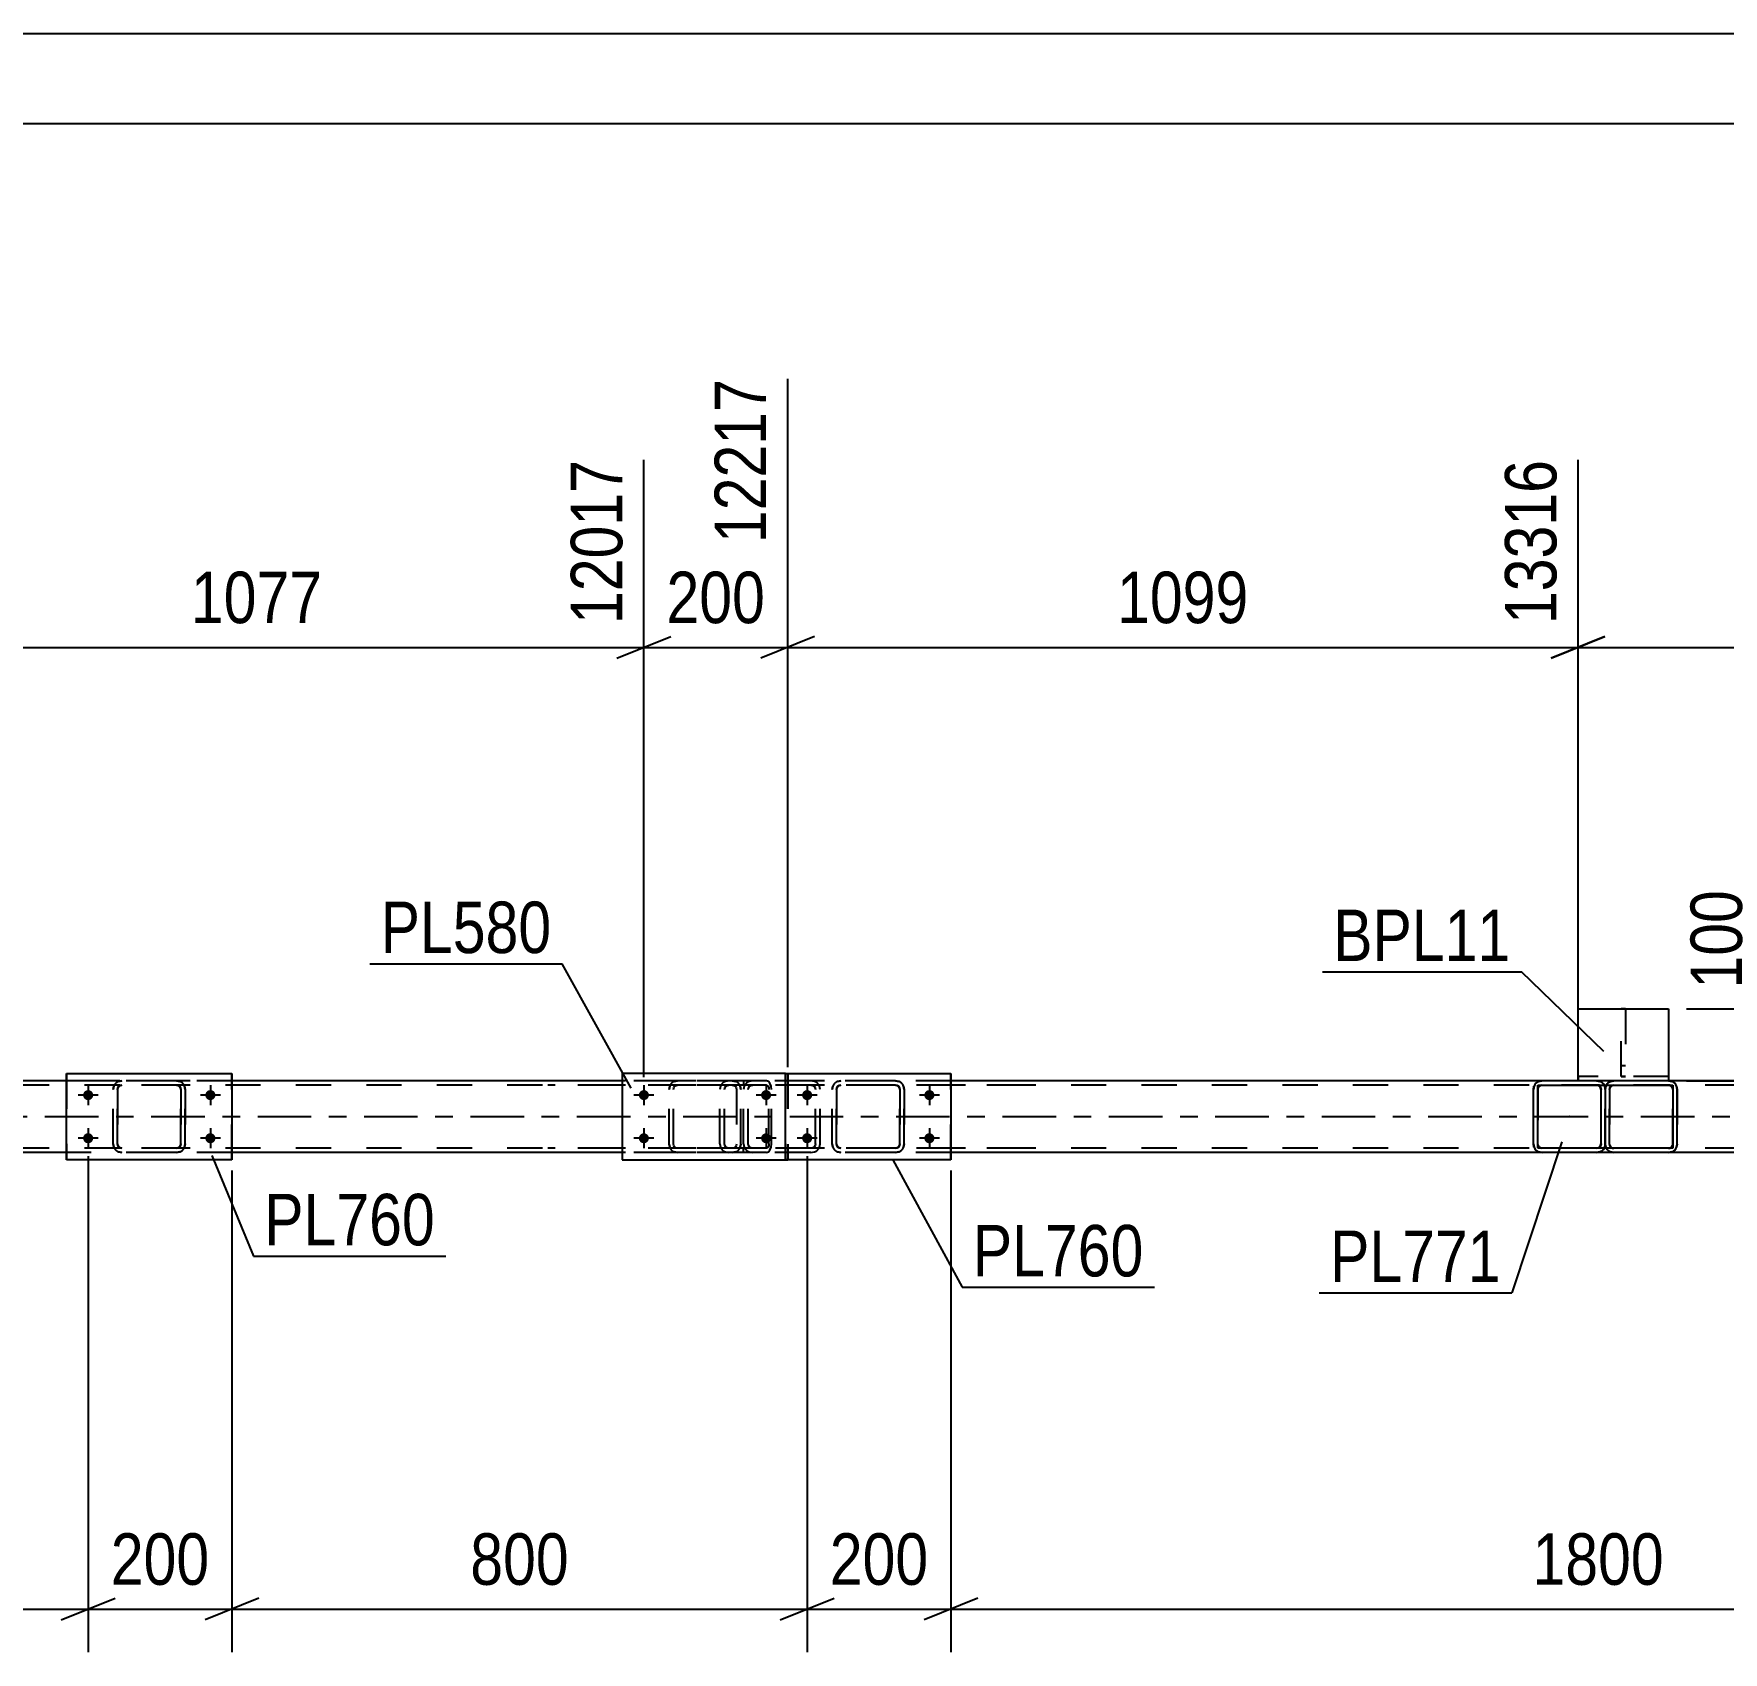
# Model space of a CAD drawing. Header units: millimetres. Extents: x -49 to 792, y -420 to 174.
# Drawn here: x 462 to 556, y 83.7 to 173.7 of the extents above; entities that cross this region are included whole.
import ezdxf

# ---------------------------------------------------------------- set-up
doc = ezdxf.new("R2010")
doc.units = ezdxf.units.MM
doc.linetypes.add('DXK_LINE_DOT2', pattern=[3.9198, 1.9599, -1.9599])
doc.linetypes.add('DXK_LINE_DOT3', pattern=[5.9187, 2.979, -0.9799, 0.9799, -0.9799])
doc.styles.add('Arial Narrow', font='ARIALN.TTF', dxfattribs={"height": 0.2})

# ---------------------------------------------------------------- blocks, each defined once
blk = doc.blocks.new('Unknown-122570535-1133')
at = {"color": 5, "linetype": 'Continuous'}
for p, q in [((791.913, 173.749), (-49.087, 173.749)), ((786.913, 168.749), (-44.087, 168.749))]:
    blk.add_line(p, q, dxfattribs=at)
blk = doc.blocks.new('Part-122570535-4220 - 3943')
at = {"color": 7, "linetype": 'DXK_LINE_DOT2'}
for p, q in [((501.555, 115.208), (501.519, 115.039)), ((501.519, 111.999), (501.519, 115.039)), ((501.558, 115.222), (501.555, 115.208)), ((501.775, 115.039), (501.794, 115.13)), ((501.775, 111.999), (501.775, 115.039)), ((501.794, 115.13), (501.85, 115.208)), ((502.03, 115.519), (501.835, 115.482)), ((501.85, 115.208), (501.932, 115.26)), ((501.932, 115.26), (502.03, 115.279)), ((517.019, 115.519), (502.03, 115.519)), ((517.019, 115.279), (502.03, 115.279)), ((505.461, 115.482), (505.265, 115.519)), ((505.265, 115.279), (505.363, 115.26)), ((505.363, 115.26), (505.446, 115.208)), ((505.446, 115.208), (505.501, 115.13)), ((505.501, 115.13), (505.521, 115.039)), ((505.521, 111.999), (505.521, 115.039)), ((505.74, 115.208), (505.737, 115.222)), ((505.776, 115.039), (505.74, 115.208)), ((505.776, 111.999), (505.776, 115.039)), ((501.519, 111.999), (501.539, 111.907)), ((501.539, 111.907), (501.558, 111.815)), ((501.794, 111.907), (501.775, 111.999)), ((501.85, 111.829), (501.794, 111.907)), ((501.932, 111.777), (501.85, 111.829)), ((505.446, 111.829), (505.363, 111.777)), ((505.501, 111.907), (505.446, 111.829)), ((505.521, 111.999), (505.501, 111.907)), ((505.737, 111.815), (505.757, 111.907)), ((505.757, 111.907), (505.776, 111.999)), ((501.835, 111.555), (502.03, 111.519)), ((502.03, 111.759), (501.932, 111.777)), ((517.019, 111.759), (502.03, 111.759)), ((517.019, 111.519), (502.03, 111.519)), ((505.363, 111.777), (505.265, 111.759)), ((505.265, 111.519), (505.461, 111.555))]:
    blk.add_line(p, q, dxfattribs=at)
for centre, start, end in [((502.011, 115.018), 110.75831, 155.68004), ((505.285, 115.018), 24.31996, 69.24168), ((502.011, 112.019), 204.31996, 249.24168), ((505.285, 112.019), 290.75831, 335.68004)]:
    blk.add_arc(centre, 0.496, start, end, dxfattribs=at)
blk = doc.blocks.new('Part-122570535-3969 - 3943')
at = {"color": 2, "linetype": 'Continuous'}
for p, q in [((545.695, 111.759), (545.695, 115.279)), ((545.695, 115.279), (545.695, 115.279)), ((545.695, 115.279), (553.216, 115.279)), ((553.216, 115.279), (553.216, 111.759)), ((545.695, 111.759), (545.695, 111.759)), ((553.216, 111.759), (545.695, 111.759))]:
    blk.add_line(p, q, dxfattribs=at)
at = {"color": 7, "linetype": 'DXK_LINE_DOT2'}
for p, q in [((545.695, 115.279), (545.695, 111.759)), ((545.695, 115.279), (545.695, 115.279)), ((553.216, 111.759), (553.216, 115.279)), ((545.695, 111.759), (545.695, 111.759))]:
    blk.add_line(p, q, dxfattribs=at)
blk = doc.blocks.new('Bolt-122570535-3971 - 3943')
at = {"linetype": 'Continuous'}
for points in [[(464.782, 114.719), (464.788, 114.777), (464.806, 114.832), (464.835, 114.883), (464.874, 114.927), (464.922, 114.961), (464.975, 114.985), (465.032, 114.997), (465.091, 114.997), (465.148, 114.985), (465.202, 114.961), (465.249, 114.927), (465.288, 114.883), (465.317, 114.832), (465.335, 114.777), (465.342, 114.719), (465.335, 114.66), (465.317, 114.605), (465.288, 114.554), (465.249, 114.51), (465.202, 114.476), (465.148, 114.452), (465.091, 114.44), (465.032, 114.44), (464.975, 114.452), (464.922, 114.476), (464.874, 114.51), (464.835, 114.554), (464.806, 114.605), (464.788, 114.66)], [(471.582, 114.719), (471.588, 114.777), (471.606, 114.832), (471.635, 114.883), (471.674, 114.927), (471.722, 114.961), (471.775, 114.985), (471.832, 114.997), (471.891, 114.997), (471.948, 114.985), (472.002, 114.961), (472.049, 114.927), (472.088, 114.883), (472.117, 114.832), (472.135, 114.777), (472.142, 114.719), (472.135, 114.66), (472.117, 114.605), (472.088, 114.554), (472.049, 114.51), (472.002, 114.476), (471.948, 114.452), (471.891, 114.44), (471.832, 114.44), (471.775, 114.452), (471.722, 114.476), (471.674, 114.51), (471.635, 114.554), (471.606, 114.605), (471.588, 114.66)], [(464.782, 112.319), (464.788, 112.377), (464.806, 112.432), (464.835, 112.483), (464.874, 112.527), (464.922, 112.561), (464.975, 112.585), (465.032, 112.597), (465.091, 112.597), (465.148, 112.585), (465.202, 112.561), (465.249, 112.527), (465.288, 112.483), (465.317, 112.432), (465.335, 112.377), (465.342, 112.319), (465.335, 112.26), (465.317, 112.205), (465.288, 112.154), (465.249, 112.11), (465.202, 112.076), (465.148, 112.052), (465.091, 112.04), (465.032, 112.04), (464.975, 112.052), (464.922, 112.076), (464.874, 112.11), (464.835, 112.154), (464.806, 112.205), (464.788, 112.26)], [(471.582, 112.319), (471.588, 112.377), (471.606, 112.432), (471.635, 112.483), (471.674, 112.527), (471.722, 112.561), (471.775, 112.585), (471.832, 112.597), (471.891, 112.597), (471.948, 112.585), (472.002, 112.561), (472.049, 112.527), (472.088, 112.483), (472.117, 112.432), (472.135, 112.377), (472.142, 112.319), (472.135, 112.26), (472.117, 112.205), (472.088, 112.154), (472.049, 112.11), (472.002, 112.076), (471.948, 112.052), (471.891, 112.04), (471.832, 112.04), (471.775, 112.052), (471.722, 112.076), (471.674, 112.11), (471.635, 112.154), (471.606, 112.205), (471.588, 112.26)]]:
    blk.add_hatch(color=1, dxfattribs=at).paths.add_polyline_path(points)
at = {"color": 1, "linetype": 'Continuous'}
for p, q in [((465.622, 114.719), (464.502, 114.719)), ((465.062, 115.279), (465.062, 114.159)), ((472.422, 114.719), (471.302, 114.719)), ((471.862, 115.279), (471.862, 114.159)), ((465.062, 112.879), (465.062, 111.759)), ((471.862, 112.879), (471.862, 111.759)), ((465.622, 112.319), (464.502, 112.319)), ((472.422, 112.319), (471.302, 112.319))]:
    blk.add_line(p, q, dxfattribs=at)
blk = doc.blocks.new('Part-122570535-3982 - 3943')
at = {"color": 2, "linetype": 'Continuous'}
for p, q in [((494.773, 115.918), (494.773, 111.118)), ((503.856, 115.918), (494.773, 115.918)), ((494.773, 111.118), (503.973, 111.118))]:
    blk.add_line(p, q, dxfattribs=at)
at = {"color": 7, "linetype": 'DXK_LINE_DOT2'}
for p, q in [((503.856, 115.918), (503.973, 115.918)), ((503.973, 115.918), (503.973, 111.118))]:
    blk.add_line(p, q, dxfattribs=at)
blk = doc.blocks.new('Part-122570535-3983 - 3943')
at = {"color": 7, "linetype": 'DXK_LINE_DOT2'}
for p, q in [((497.373, 115.038), (497.41, 115.222)), ((497.41, 115.222), (497.373, 115.038)), ((497.373, 111.998), (497.373, 115.038)), ((497.613, 115.038), (497.631, 115.13)), ((497.613, 111.998), (497.613, 115.038)), ((497.631, 115.13), (497.683, 115.208)), ((497.669, 115.482), (497.853, 115.518)), ((497.853, 115.518), (497.669, 115.482)), ((497.683, 115.208), (497.761, 115.26)), ((497.761, 115.26), (497.853, 115.278)), ((500.893, 115.518), (497.853, 115.518)), ((500.893, 115.278), (497.853, 115.278)), ((500.893, 115.518), (501.077, 115.482)), ((501.077, 115.482), (500.893, 115.518)), ((500.893, 115.278), (500.985, 115.26)), ((500.985, 115.26), (501.063, 115.208)), ((501.063, 115.208), (501.115, 115.13)), ((501.115, 115.13), (501.133, 115.038)), ((501.133, 115.038), (501.133, 111.998)), ((501.337, 115.222), (501.373, 115.038)), ((501.373, 115.038), (501.337, 115.222)), ((501.373, 111.998), (501.373, 115.038)), ((497.41, 111.814), (497.373, 111.998)), ((497.373, 111.998), (497.41, 111.814)), ((497.631, 111.906), (497.613, 111.998)), ((497.683, 111.828), (497.631, 111.906)), ((501.115, 111.906), (501.063, 111.828)), ((501.133, 111.998), (501.115, 111.906)), ((501.373, 111.998), (501.337, 111.814)), ((501.337, 111.814), (501.373, 111.998)), ((497.853, 111.518), (497.669, 111.555)), ((497.669, 111.555), (497.853, 111.518)), ((497.761, 111.776), (497.683, 111.828)), ((497.853, 111.758), (497.761, 111.776)), ((500.893, 111.758), (497.853, 111.758)), ((500.893, 111.518), (497.853, 111.518)), ((500.985, 111.776), (500.893, 111.758)), ((501.077, 111.555), (500.893, 111.518)), ((500.893, 111.518), (501.077, 111.555)), ((501.063, 111.828), (500.985, 111.776))]:
    blk.add_line(p, q, dxfattribs=at)
at = {"color": 7, "linetype": 'DXK_LINE_DOT3'}
blk.add_line((499.373, 113.518), (499.373, 113.518), dxfattribs=at)
at = {"color": 7, "linetype": 'DXK_LINE_DOT2'}
for centre, start, end in [((497.853, 115.038), 112.5, 157.5), ((497.853, 115.038), 112.5, 157.5), ((500.893, 115.038), 22.5, 67.5), ((500.893, 115.038), 22.5, 67.5), ((497.853, 111.998), 202.5, 247.5), ((497.853, 111.998), 202.5, 247.5), ((500.893, 111.998), 292.5, 337.5), ((500.893, 111.998), 292.5, 337.5)]:
    blk.add_arc(centre, 0.48, start, end, dxfattribs=at)
blk = doc.blocks.new('Bolt-122570535-4003 - 3943')
at = {"linetype": 'Continuous'}
for points in [[(495.973, 114.438, -1), (495.973, 114.998, -1)], [(502.773, 114.438, -1), (502.773, 114.998, -1)], [(495.973, 112.038, -1), (495.973, 112.598, -1)], [(502.773, 112.038, -1), (502.773, 112.598, -1)]]:
    blk.add_hatch(color=1, dxfattribs=at).paths.add_polyline_path(points)
at = {"color": 1, "linetype": 'Continuous'}
for p, q in [((496.533, 114.718), (495.413, 114.718)), ((495.973, 115.278), (495.973, 114.158)), ((503.333, 114.718), (502.213, 114.718)), ((502.773, 115.278), (502.773, 114.158)), ((495.973, 112.878), (495.973, 111.758)), ((502.773, 112.878), (502.773, 111.758)), ((496.533, 112.318), (495.413, 112.318)), ((503.333, 112.318), (502.213, 112.318))]:
    blk.add_line(p, q, dxfattribs=at)
blk = doc.blocks.new('Part-122570535-4275 - 3943')
at = {"color": 2, "linetype": 'Continuous'}
for p, q in [((503.856, 111.119), (503.856, 115.919)), ((503.856, 115.919), (503.856, 115.919)), ((503.856, 115.919), (513.056, 115.919)), ((513.056, 115.919), (513.056, 111.119)), ((503.856, 111.119), (503.856, 111.119)), ((513.056, 111.119), (503.856, 111.119))]:
    blk.add_line(p, q, dxfattribs=at)
at = {"color": 7, "linetype": 'DXK_LINE_DOT2'}
for p, q in [((503.856, 115.919), (503.856, 111.119)), ((503.856, 115.919), (503.856, 115.919)), ((513.056, 111.119), (513.056, 115.919)), ((503.856, 111.119), (503.856, 111.119))]:
    blk.add_line(p, q, dxfattribs=at)
blk = doc.blocks.new('Bolt-122570535-4011 - 3943')
at = {"linetype": 'Continuous'}
for points in [[(504.776, 114.719), (504.782, 114.777), (504.8, 114.832), (504.829, 114.883), (504.868, 114.927), (504.916, 114.961), (504.969, 114.985), (505.027, 114.997), (505.085, 114.997), (505.142, 114.985), (505.196, 114.961), (505.243, 114.927), (505.282, 114.883), (505.312, 114.832), (505.33, 114.777), (505.336, 114.719), (505.33, 114.66), (505.312, 114.605), (505.282, 114.554), (505.243, 114.51), (505.196, 114.476), (505.142, 114.452), (505.085, 114.44), (505.027, 114.44), (504.969, 114.452), (504.916, 114.476), (504.868, 114.51), (504.829, 114.554), (504.8, 114.605), (504.782, 114.66)], [(511.576, 114.719), (511.582, 114.777), (511.6, 114.832), (511.629, 114.883), (511.668, 114.927), (511.716, 114.961), (511.769, 114.985), (511.827, 114.997), (511.885, 114.997), (511.942, 114.985), (511.996, 114.961), (512.043, 114.927), (512.082, 114.883), (512.112, 114.832), (512.13, 114.777), (512.136, 114.719), (512.13, 114.66), (512.112, 114.605), (512.082, 114.554), (512.043, 114.51), (511.996, 114.476), (511.942, 114.452), (511.885, 114.44), (511.827, 114.44), (511.769, 114.452), (511.716, 114.476), (511.668, 114.51), (511.629, 114.554), (511.6, 114.605), (511.582, 114.66)], [(504.776, 112.319), (504.782, 112.377), (504.8, 112.432), (504.829, 112.483), (504.868, 112.527), (504.916, 112.561), (504.969, 112.585), (505.027, 112.597), (505.085, 112.597), (505.142, 112.585), (505.196, 112.561), (505.243, 112.527), (505.282, 112.483), (505.312, 112.432), (505.33, 112.377), (505.336, 112.319), (505.33, 112.26), (505.312, 112.205), (505.282, 112.154), (505.243, 112.11), (505.196, 112.076), (505.142, 112.052), (505.085, 112.04), (505.027, 112.04), (504.969, 112.052), (504.916, 112.076), (504.868, 112.11), (504.829, 112.154), (504.8, 112.205), (504.782, 112.26)], [(511.576, 112.319), (511.582, 112.377), (511.6, 112.432), (511.629, 112.483), (511.668, 112.527), (511.716, 112.561), (511.769, 112.585), (511.827, 112.597), (511.885, 112.597), (511.942, 112.585), (511.996, 112.561), (512.043, 112.527), (512.082, 112.483), (512.112, 112.432), (512.13, 112.377), (512.136, 112.319), (512.13, 112.26), (512.112, 112.205), (512.082, 112.154), (512.043, 112.11), (511.996, 112.076), (511.942, 112.052), (511.885, 112.04), (511.827, 112.04), (511.769, 112.052), (511.716, 112.076), (511.668, 112.11), (511.629, 112.154), (511.6, 112.205), (511.582, 112.26)]]:
    blk.add_hatch(color=1, dxfattribs=at).paths.add_polyline_path(points)
at = {"color": 1, "linetype": 'Continuous'}
for p, q in [((505.616, 114.719), (504.496, 114.719)), ((505.056, 115.279), (505.056, 114.159)), ((512.416, 114.719), (511.296, 114.719)), ((511.856, 115.279), (511.856, 114.159)), ((505.056, 112.879), (505.056, 111.759)), ((511.856, 112.879), (511.856, 111.759)), ((505.616, 112.319), (504.496, 112.319)), ((512.416, 112.319), (511.296, 112.319))]:
    blk.add_line(p, q, dxfattribs=at)
blk = doc.blocks.new('Part-122570535-4126 - 3943')
at = {"color": 2, "linetype": 'Continuous'}
for p, q in [((545.45, 115.039), (545.486, 115.222)), ((545.45, 115.039), (545.455, 115.039)), ((545.45, 111.999), (545.45, 115.039)), ((545.491, 115.222), (545.455, 115.039)), ((545.455, 111.999), (545.455, 115.039)), ((545.746, 115.482), (545.93, 115.519)), ((545.746, 115.482), (545.751, 115.482)), ((545.935, 115.519), (545.751, 115.482)), ((548.975, 115.519), (545.93, 115.519)), ((549.158, 115.482), (548.975, 115.519)), ((545.455, 111.999), (545.45, 111.999)), ((545.486, 111.815), (545.45, 111.999)), ((545.455, 111.999), (545.491, 111.815)), ((545.746, 111.555), (545.751, 111.555)), ((545.93, 111.519), (545.746, 111.555)), ((545.751, 111.555), (545.935, 111.519)), ((548.975, 111.519), (545.93, 111.519)), ((548.975, 111.519), (549.158, 111.555))]:
    blk.add_line(p, q, dxfattribs=at)
at = {"color": 7, "linetype": 'DXK_LINE_DOT2'}
for p, q in [((545.708, 115.13), (545.69, 115.039)), ((545.695, 115.039), (545.69, 115.039)), ((545.69, 115.039), (545.69, 111.999)), ((545.695, 115.039), (545.713, 115.13)), ((545.695, 111.999), (545.695, 115.039)), ((545.76, 115.208), (545.708, 115.13)), ((545.713, 115.13), (545.765, 115.208)), ((545.838, 115.26), (545.76, 115.208)), ((545.765, 115.208), (545.843, 115.26)), ((545.93, 115.279), (545.838, 115.26)), ((545.843, 115.26), (545.935, 115.279)), ((548.975, 115.279), (545.93, 115.279)), ((548.97, 115.519), (549.154, 115.482)), ((549.062, 115.26), (548.97, 115.279)), ((548.975, 115.279), (549.067, 115.26)), ((549.062, 115.26), (549.067, 115.26)), ((549.14, 115.208), (549.062, 115.26)), ((549.067, 115.26), (549.144, 115.208)), ((549.192, 115.13), (549.14, 115.208)), ((549.144, 115.208), (549.196, 115.13)), ((549.21, 115.039), (549.192, 115.13)), ((549.196, 115.13), (549.215, 115.039)), ((549.215, 115.039), (549.21, 115.039)), ((549.21, 115.039), (549.21, 111.999)), ((549.215, 111.999), (549.215, 115.039)), ((549.413, 115.222), (549.45, 115.039)), ((549.455, 115.039), (549.418, 115.222)), ((549.455, 115.039), (549.45, 115.039)), ((549.45, 115.039), (549.45, 111.999)), ((549.455, 111.999), (549.455, 115.039)), ((545.69, 111.999), (545.695, 111.999)), ((545.69, 111.999), (545.708, 111.907)), ((545.713, 111.907), (545.695, 111.999)), ((545.708, 111.907), (545.76, 111.829)), ((545.765, 111.829), (545.713, 111.907)), ((545.76, 111.829), (545.838, 111.777)), ((545.843, 111.777), (545.765, 111.829)), ((549.062, 111.777), (549.14, 111.829)), ((549.144, 111.829), (549.067, 111.777)), ((549.14, 111.829), (549.192, 111.907)), ((549.196, 111.907), (549.144, 111.829)), ((549.192, 111.907), (549.21, 111.999)), ((549.215, 111.999), (549.196, 111.907)), ((549.21, 111.999), (549.215, 111.999)), ((549.45, 111.999), (549.413, 111.815)), ((549.418, 111.815), (549.455, 111.999)), ((549.45, 111.999), (549.455, 111.999)), ((545.838, 111.777), (545.93, 111.759)), ((545.935, 111.759), (545.843, 111.777)), ((548.975, 111.759), (545.93, 111.759)), ((548.97, 111.759), (549.062, 111.777)), ((549.154, 111.555), (548.97, 111.519)), ((549.067, 111.777), (548.975, 111.759)), ((549.062, 111.777), (549.067, 111.777))]:
    blk.add_line(p, q, dxfattribs=at)
at = {"color": 7, "linetype": 'DXK_LINE_DOT3'}
blk.add_line((547.458, 113.519), (547.447, 113.519), dxfattribs=at)
at = {"color": 2, "linetype": 'Continuous'}
for centre, start, end in [((545.93, 115.039), 112.5, 157.5), ((545.935, 115.039), 112.5, 157.5), ((548.975, 115.039), 30.59876, 67.5), ((545.93, 111.999), 202.5, 247.5), ((545.935, 111.999), 202.5, 247.5), ((548.975, 111.999), 292.5, 329.40097)]:
    blk.add_arc(centre, 0.48, start, end, dxfattribs=at)
at = {"color": 7, "linetype": 'DXK_LINE_DOT2'}
for centre, start, end in [((548.97, 115.039), 22.5, 67.5), ((548.975, 115.039), 22.49998, 30.59874), ((548.97, 111.999), 292.5, 337.5), ((548.975, 111.999), 329.40099, 337.50002)]:
    blk.add_arc(centre, 0.48, start, end, dxfattribs=at)
blk = doc.blocks.new('Part-122570535-4181 - 3943')
at = {"color": 7, "linetype": 'DXK_LINE_DOT2'}
for p, q in [((502.796, 115.519), (490.639, 115.519)), ((502.796, 115.279), (490.639, 115.279)), ((500.237, 115.208), (500.202, 115.039)), ((500.202, 111.999), (500.202, 115.039)), ((500.24, 115.222), (500.237, 115.208)), ((500.453, 115.039), (500.472, 115.13)), ((500.453, 111.999), (500.453, 115.039)), ((500.472, 115.13), (500.527, 115.208)), ((500.704, 115.519), (500.512, 115.482)), ((500.527, 115.208), (500.608, 115.26)), ((500.608, 115.26), (500.704, 115.279)), ((501.519, 115.519), (501.519, 115.279)), ((502.899, 115.482), (502.796, 115.519)), ((502.796, 115.279), (502.847, 115.26)), ((502.847, 115.26), (502.891, 115.208)), ((502.891, 115.208), (502.921, 115.13)), ((502.987, 115.378), (502.899, 115.482)), ((502.921, 115.13), (502.931, 115.039)), ((502.931, 111.999), (502.931, 115.039)), ((503.046, 115.222), (502.987, 115.378)), ((503.067, 115.039), (503.046, 115.222)), ((503.067, 111.999), (503.067, 115.039)), ((500.202, 111.999), (500.221, 111.907)), ((500.221, 111.907), (500.24, 111.815)), ((500.472, 111.907), (500.453, 111.999)), ((500.527, 111.829), (500.472, 111.907)), ((500.608, 111.777), (500.527, 111.829)), ((502.891, 111.829), (502.847, 111.777)), ((502.921, 111.907), (502.891, 111.829)), ((502.931, 111.999), (502.921, 111.907)), ((503.046, 111.815), (503.067, 111.999)), ((502.796, 111.759), (490.639, 111.759)), ((502.796, 111.519), (490.639, 111.519)), ((500.512, 111.555), (500.704, 111.519)), ((500.704, 111.759), (500.608, 111.777)), ((501.519, 111.519), (501.519, 111.759)), ((502.847, 111.777), (502.796, 111.759)), ((502.796, 111.519), (502.899, 111.555)), ((502.899, 111.555), (502.987, 111.659)), ((502.987, 111.659), (503.046, 111.815))]:
    blk.add_line(p, q, dxfattribs=at)
for centre, start, end in [((500.69, 115.023), 111.1941, 156.15059), ((500.69, 112.014), 203.84941, 248.8059)]:
    blk.add_arc(centre, 0.492, start, end, dxfattribs=at)
blk = doc.blocks.new('Part-122570535-4210 - 3943')
at = {"color": 7, "linetype": 'DXK_LINE_DOT2'}
for p, q in [((709.845, 115.519), (54.264, 115.519)), ((709.845, 115.279), (54.264, 115.279)), ((473.062, 115.519), (463.862, 115.519)), ((513.056, 115.519), (494.773, 115.519)), ((552.974, 115.519), (545.935, 115.519)), ((709.845, 111.759), (54.264, 111.759)), ((473.062, 111.519), (463.862, 111.519)), ((513.056, 111.519), (494.773, 111.519)), ((548.975, 111.519), (545.935, 111.519)), ((552.977, 111.519), (549.932, 111.519))]:
    blk.add_line(p, q, dxfattribs=at)
at = {"color": 2, "linetype": 'Continuous'}
for p, q in [((463.862, 115.519), (452.893, 115.519)), ((494.773, 115.519), (473.062, 115.519)), ((545.935, 115.519), (513.056, 115.519)), ((583.861, 115.519), (552.974, 115.519)), ((463.862, 111.519), (452.893, 111.519)), ((494.773, 111.519), (473.062, 111.519)), ((545.935, 111.519), (513.056, 111.519)), ((549.932, 111.519), (548.975, 111.519)), ((583.861, 111.519), (552.977, 111.519))]:
    blk.add_line(p, q, dxfattribs=at)
at = {"color": 7, "linetype": 'DXK_LINE_DOT3'}
blk.add_line((54.264, 113.519), (709.845, 113.519), dxfattribs=at)
blk = doc.blocks.new('Part-122570535-4239 - 3943')
at = {"color": 7, "linetype": 'DXK_LINE_DOT2'}
for p, q in [((549.452, 115.038), (549.488, 115.222)), ((549.452, 115.038), (549.454, 115.038)), ((549.452, 111.998), (549.452, 115.038)), ((549.491, 115.222), (549.454, 115.038)), ((549.454, 111.998), (549.454, 115.038)), ((549.71, 115.13), (549.692, 115.038)), ((549.694, 115.038), (549.692, 115.038)), ((549.692, 115.038), (549.692, 111.998)), ((549.694, 115.038), (549.712, 115.13)), ((549.694, 111.998), (549.694, 115.038)), ((549.762, 115.208), (549.71, 115.13)), ((549.712, 115.13), (549.764, 115.208)), ((549.84, 115.26), (549.762, 115.208)), ((549.764, 115.208), (549.842, 115.26)), ((549.932, 115.278), (549.84, 115.26)), ((549.842, 115.26), (549.934, 115.278)), ((549.932, 115.518), (549.934, 115.518)), ((549.934, 115.518), (549.932, 115.518)), ((552.974, 115.278), (549.932, 115.278)), ((552.972, 115.518), (553.155, 115.481)), ((553.064, 115.26), (552.972, 115.278)), ((552.974, 115.278), (553.066, 115.26)), ((553.141, 115.208), (553.064, 115.26)), ((553.066, 115.26), (553.144, 115.208)), ((553.141, 115.208), (553.144, 115.208)), ((553.193, 115.13), (553.141, 115.208)), ((553.144, 115.208), (553.196, 115.13)), ((553.212, 115.038), (553.193, 115.13)), ((553.196, 115.13), (553.214, 115.038)), ((553.214, 115.038), (553.212, 115.038)), ((553.212, 115.038), (553.212, 111.998)), ((553.214, 111.998), (553.214, 115.038)), ((553.415, 115.222), (553.452, 115.038)), ((553.454, 115.038), (553.452, 115.038)), ((553.452, 115.038), (553.452, 111.998)), ((549.454, 111.998), (549.452, 111.998)), ((549.488, 111.814), (549.452, 111.998)), ((549.454, 111.998), (549.491, 111.814)), ((549.692, 111.998), (549.694, 111.998)), ((549.692, 111.998), (549.71, 111.906)), ((549.712, 111.906), (549.694, 111.998)), ((549.71, 111.906), (549.762, 111.828)), ((549.764, 111.828), (549.712, 111.906)), ((553.141, 111.828), (553.193, 111.906)), ((553.196, 111.906), (553.144, 111.828)), ((553.193, 111.906), (553.212, 111.998)), ((553.214, 111.998), (553.196, 111.906)), ((553.212, 111.998), (553.214, 111.998)), ((553.452, 111.998), (553.415, 111.814)), ((553.452, 111.998), (553.454, 111.998)), ((549.762, 111.828), (549.84, 111.776)), ((549.842, 111.776), (549.764, 111.828)), ((549.84, 111.776), (549.932, 111.758)), ((549.934, 111.758), (549.842, 111.776)), ((549.932, 111.758), (549.934, 111.758)), ((549.934, 111.758), (549.932, 111.758)), ((549.932, 111.518), (549.934, 111.518)), ((549.934, 111.518), (549.932, 111.518)), ((552.972, 111.758), (553.064, 111.776)), ((553.155, 111.555), (552.972, 111.518)), ((553.066, 111.776), (552.974, 111.758)), ((553.064, 111.776), (553.141, 111.828)), ((553.144, 111.828), (553.066, 111.776)), ((553.141, 111.828), (553.144, 111.828))]:
    blk.add_line(p, q, dxfattribs=at)
at = {"color": 2, "linetype": 'Continuous'}
for p, q in [((549.592, 115.377), (549.595, 115.377)), ((549.748, 115.481), (549.932, 115.518)), ((549.934, 115.518), (549.75, 115.481)), ((552.974, 115.518), (549.934, 115.518)), ((553.158, 115.481), (552.974, 115.518)), ((553.454, 115.038), (553.418, 115.222)), ((553.454, 111.998), (553.454, 115.038)), ((553.418, 111.814), (553.454, 111.998)), ((549.592, 111.659), (549.595, 111.659)), ((549.932, 111.518), (549.748, 111.555)), ((549.75, 111.555), (549.934, 111.518)), ((552.974, 111.758), (549.934, 111.758)), ((552.974, 111.518), (549.934, 111.518)), ((552.974, 111.518), (553.158, 111.555))]:
    blk.add_line(p, q, dxfattribs=at)
at = {"color": 7, "linetype": 'DXK_LINE_DOT3'}
blk.add_line((551.456, 113.518), (551.45, 113.518), dxfattribs=at)
at = {"color": 7, "linetype": 'DXK_LINE_DOT2'}
for centre, start, end in [((549.932, 115.038), 149.326, 157.5), ((549.934, 115.038), 149.32599, 157.5), ((552.972, 115.038), 22.5, 67.5), ((549.932, 111.998), 202.5, 210.52379), ((549.934, 111.998), 202.5, 210.52378), ((552.972, 111.998), 292.5, 337.5)]:
    blk.add_arc(centre, 0.48, start, end, dxfattribs=at)
at = {"color": 2, "linetype": 'Continuous'}
for centre, start, end in [((549.932, 115.038), 112.5, 149.326), ((549.934, 115.038), 112.5, 149.32599), ((552.974, 115.038), 22.5, 67.5), ((549.932, 111.998), 210.5238, 247.5), ((549.934, 111.998), 210.52379, 247.5), ((552.974, 111.998), 292.5, 337.5)]:
    blk.add_arc(centre, 0.48, start, end, dxfattribs=at)
blk = doc.blocks.new('Part-122570535-4268 - 3943')
at = {"color": 7, "linetype": 'DXK_LINE_DOT2'}
for p, q in [((466.457, 115.039), (466.493, 115.222)), ((466.457, 115.039), (466.461, 115.039)), ((466.457, 111.999), (466.457, 115.039)), ((466.498, 115.222), (466.461, 115.039)), ((466.461, 111.999), (466.461, 115.039)), ((466.715, 115.13), (466.697, 115.039)), ((466.701, 115.039), (466.697, 115.039)), ((466.697, 115.039), (466.697, 111.999)), ((466.701, 115.039), (466.72, 115.13)), ((466.701, 111.999), (466.701, 115.039)), ((466.767, 115.208), (466.715, 115.13)), ((466.72, 115.13), (466.772, 115.208)), ((466.753, 115.482), (466.937, 115.519)), ((466.753, 115.482), (466.758, 115.482)), ((466.941, 115.519), (466.758, 115.482)), ((466.845, 115.26), (466.767, 115.208)), ((466.772, 115.208), (466.85, 115.26)), ((466.937, 115.279), (466.845, 115.26)), ((466.85, 115.26), (466.941, 115.279)), ((469.981, 115.519), (466.937, 115.519)), ((469.981, 115.279), (466.937, 115.279)), ((469.977, 115.519), (470.16, 115.482)), ((470.069, 115.26), (469.977, 115.279)), ((470.165, 115.482), (469.981, 115.519)), ((469.981, 115.279), (470.073, 115.26)), ((470.069, 115.26), (470.073, 115.26)), ((470.146, 115.208), (470.069, 115.26)), ((470.073, 115.26), (470.151, 115.208)), ((470.198, 115.13), (470.146, 115.208)), ((470.151, 115.208), (470.203, 115.13)), ((470.217, 115.039), (470.198, 115.13)), ((470.203, 115.13), (470.221, 115.039)), ((470.221, 115.039), (470.217, 115.039)), ((470.217, 115.039), (470.217, 111.999)), ((470.221, 111.999), (470.221, 115.039)), ((470.42, 115.222), (470.457, 115.039)), ((470.461, 115.039), (470.425, 115.222)), ((470.461, 115.039), (470.457, 115.039)), ((470.457, 115.039), (470.457, 111.999)), ((470.461, 111.999), (470.461, 115.039)), ((466.461, 111.999), (466.457, 111.999)), ((466.493, 111.815), (466.457, 111.999)), ((466.461, 111.999), (466.498, 111.815)), ((466.697, 111.999), (466.701, 111.999)), ((466.697, 111.999), (466.715, 111.907)), ((466.72, 111.907), (466.701, 111.999)), ((466.715, 111.907), (466.767, 111.829)), ((466.772, 111.829), (466.72, 111.907)), ((466.767, 111.829), (466.845, 111.777)), ((466.85, 111.777), (466.772, 111.829)), ((470.069, 111.777), (470.146, 111.829)), ((470.151, 111.829), (470.073, 111.777)), ((470.146, 111.829), (470.198, 111.907)), ((470.203, 111.907), (470.151, 111.829)), ((470.198, 111.907), (470.217, 111.999)), ((470.221, 111.999), (470.203, 111.907)), ((470.217, 111.999), (470.221, 111.999)), ((470.457, 111.999), (470.42, 111.815)), ((470.425, 111.815), (470.461, 111.999)), ((470.457, 111.999), (470.461, 111.999)), ((466.753, 111.555), (466.758, 111.555)), ((466.937, 111.519), (466.753, 111.555)), ((466.758, 111.555), (466.941, 111.519)), ((466.845, 111.777), (466.937, 111.759)), ((466.941, 111.759), (466.85, 111.777)), ((469.981, 111.759), (466.937, 111.759)), ((469.981, 111.519), (466.937, 111.519)), ((469.977, 111.759), (470.069, 111.777)), ((470.16, 111.555), (469.977, 111.519)), ((470.073, 111.777), (469.981, 111.759)), ((469.981, 111.519), (470.165, 111.555)), ((470.069, 111.777), (470.073, 111.777))]:
    blk.add_line(p, q, dxfattribs=at)
for centre, start, end in [((466.937, 115.039), 112.5, 157.5), ((466.941, 115.039), 112.5, 157.5), ((469.977, 115.039), 22.5, 67.5), ((469.981, 115.039), 22.5, 67.5), ((466.937, 111.999), 202.5, 247.5), ((466.941, 111.999), 202.5, 247.5), ((469.977, 111.999), 292.5, 337.5), ((469.981, 111.999), 292.5, 337.5)]:
    blk.add_arc(centre, 0.48, start, end, dxfattribs=at)
blk = doc.blocks.new('Part-122570535-4269 - 3943')
at = {"color": 2, "linetype": 'Continuous'}
for p, q in [((463.862, 115.919), (463.861, 115.919)), ((463.862, 111.119), (463.862, 115.919)), ((463.862, 115.919), (473.062, 115.919)), ((473.062, 115.919), (473.062, 111.119)), ((463.861, 111.119), (463.862, 111.119)), ((473.062, 111.119), (463.862, 111.119))]:
    blk.add_line(p, q, dxfattribs=at)
at = {"color": 7, "linetype": 'DXK_LINE_DOT2'}
for p, q in [((463.861, 115.919), (463.861, 111.119)), ((463.862, 115.919), (463.861, 115.919)), ((473.061, 111.119), (473.061, 115.919)), ((463.862, 111.119), (463.861, 111.119))]:
    blk.add_line(p, q, dxfattribs=at)
blk = doc.blocks.new('Part-122570535-4270 - 3943')
at = {"color": 7, "linetype": 'DXK_LINE_DOT2'}
for p, q in [((506.451, 115.039), (506.488, 115.222)), ((506.451, 115.039), (506.456, 115.039)), ((506.451, 111.999), (506.451, 115.039)), ((506.492, 115.222), (506.456, 115.039)), ((506.456, 111.999), (506.456, 115.039)), ((506.709, 115.13), (506.691, 115.039)), ((506.696, 115.039), (506.691, 115.039)), ((506.691, 115.039), (506.691, 111.999)), ((506.696, 115.039), (506.714, 115.13)), ((506.696, 111.999), (506.696, 115.039)), ((506.761, 115.208), (506.709, 115.13)), ((506.714, 115.13), (506.766, 115.208)), ((506.747, 115.482), (506.931, 115.519)), ((506.747, 115.482), (506.752, 115.482)), ((506.936, 115.519), (506.752, 115.482)), ((506.839, 115.26), (506.761, 115.208)), ((506.766, 115.208), (506.844, 115.26)), ((506.931, 115.279), (506.839, 115.26)), ((506.844, 115.26), (506.936, 115.279)), ((509.976, 115.519), (506.931, 115.519)), ((509.976, 115.279), (506.931, 115.279)), ((509.971, 115.519), (510.155, 115.482)), ((510.063, 115.26), (509.971, 115.279)), ((510.159, 115.482), (509.976, 115.519)), ((509.976, 115.279), (510.068, 115.26)), ((510.063, 115.26), (510.068, 115.26)), ((510.141, 115.208), (510.063, 115.26)), ((510.068, 115.26), (510.145, 115.208)), ((510.193, 115.13), (510.141, 115.208)), ((510.145, 115.208), (510.197, 115.13)), ((510.211, 115.039), (510.193, 115.13)), ((510.197, 115.13), (510.216, 115.039)), ((510.216, 115.039), (510.211, 115.039)), ((510.211, 115.039), (510.211, 111.999)), ((510.216, 111.999), (510.216, 115.039)), ((510.415, 115.222), (510.451, 115.039)), ((510.456, 115.039), (510.419, 115.222)), ((510.456, 115.039), (510.451, 115.039)), ((510.451, 115.039), (510.451, 111.999)), ((510.456, 111.999), (510.456, 115.039)), ((506.456, 111.999), (506.451, 111.999)), ((506.488, 111.815), (506.451, 111.999)), ((506.456, 111.999), (506.492, 111.815)), ((506.691, 111.999), (506.696, 111.999)), ((506.691, 111.999), (506.709, 111.907)), ((506.714, 111.907), (506.696, 111.999)), ((506.709, 111.907), (506.761, 111.829)), ((506.766, 111.829), (506.714, 111.907)), ((506.761, 111.829), (506.839, 111.777)), ((506.844, 111.777), (506.766, 111.829)), ((510.063, 111.777), (510.141, 111.829)), ((510.145, 111.829), (510.068, 111.777)), ((510.141, 111.829), (510.193, 111.907)), ((510.197, 111.907), (510.145, 111.829)), ((510.193, 111.907), (510.211, 111.999)), ((510.216, 111.999), (510.197, 111.907)), ((510.211, 111.999), (510.216, 111.999)), ((510.451, 111.999), (510.415, 111.815)), ((510.419, 111.815), (510.456, 111.999)), ((510.451, 111.999), (510.456, 111.999)), ((506.747, 111.555), (506.752, 111.555)), ((506.931, 111.519), (506.747, 111.555)), ((506.752, 111.555), (506.936, 111.519)), ((506.839, 111.777), (506.931, 111.759)), ((506.936, 111.759), (506.844, 111.777)), ((509.976, 111.759), (506.931, 111.759)), ((509.976, 111.519), (506.931, 111.519)), ((509.971, 111.759), (510.063, 111.777)), ((510.155, 111.555), (509.971, 111.519)), ((510.068, 111.777), (509.976, 111.759)), ((509.976, 111.519), (510.159, 111.555)), ((510.063, 111.777), (510.068, 111.777))]:
    blk.add_line(p, q, dxfattribs=at)
for centre, start, end in [((506.931, 115.039), 112.5, 157.5), ((506.936, 115.039), 112.5, 157.5), ((509.971, 115.039), 22.5, 67.5), ((509.976, 115.039), 22.5, 67.5), ((506.931, 111.999), 202.5, 247.5), ((506.936, 111.999), 202.5, 247.5), ((509.971, 111.999), 292.5, 337.5), ((509.976, 111.999), 292.5, 337.5)]:
    blk.add_arc(centre, 0.48, start, end, dxfattribs=at)
blk = doc.blocks.new('Part-122570535-4296 - 3943')
at = {"color": 2, "linetype": 'Continuous'}
for p, q in [((547.934, 115.519), (547.934, 119.519)), ((547.934, 119.519), (552.974, 119.519)), ((552.974, 119.519), (552.974, 115.519)), ((552.974, 115.519), (547.934, 115.519)), ((552.974, 115.519), (552.974, 115.519))]:
    blk.add_line(p, q, dxfattribs=at)
at = {"color": 7, "linetype": 'DXK_LINE_DOT2'}
for p, q in [((552.974, 115.759), (547.934, 115.759)), ((552.974, 115.759), (547.934, 115.759)), ((547.934, 115.759), (547.934, 115.759)), ((547.934, 115.759), (547.934, 115.742)), ((547.934, 115.742), (547.934, 115.539)), ((552.974, 115.759), (552.974, 115.759)), ((552.974, 115.759), (552.974, 115.539)), ((547.934, 115.519), (547.934, 115.539)), ((552.974, 115.519), (547.934, 115.519)), ((547.934, 115.519), (547.934, 115.519)), ((552.974, 115.519), (552.974, 115.539))]:
    blk.add_line(p, q, dxfattribs=at)
blk = doc.blocks.new('Part-122570535-4297 - 3943')
at = {"color": 7, "linetype": 'DXK_LINE_DOT2'}
for p, q in [((550.332, 115.759), (550.332, 119.519)), ((550.572, 119.519), (550.332, 119.519)), ((550.572, 119.519), (550.572, 115.759)), ((550.332, 116.359), (550.572, 116.359)), ((550.572, 115.759), (550.332, 115.759)), ((550.332, 115.759), (550.572, 115.759))]:
    blk.add_line(p, q, dxfattribs=at)
blk = doc.blocks.new('StraightDimension-122570535-33751 - 3943')
at = {"color": 7, "linetype": 'Continuous'}
for p, q in [((585.061, 111.319), (585.061, 83.731)), ((513.056, 110.519), (513.056, 83.731)), ((514.556, 86.731), (511.556, 85.531)), ((583.561, 85.531), (586.561, 86.731)), ((513.056, 86.131), (585.061, 86.131))]:
    blk.add_line(p, q, dxfattribs=at)
at = {"color": 0}
blk.add_wipeout([(553.315, 86.881), (553.315, 91.081), (544.802, 91.081), (544.802, 86.881)], dxfattribs=at)
at = {"color": 3, "style": 'Arial Narrow'}
blk.add_text('1800', height=2.8633, dxfattribs=at).set_placement((545.402, 87.481))
blk = doc.blocks.new('StraightDimension-122570535-33754 - 3943')
at = {"color": 7, "linetype": 'Continuous'}
for p, q in [((465.062, 111.319), (465.062, 83.731)), ((473.062, 110.519), (473.062, 83.731)), ((463.562, 85.531), (466.562, 86.731)), ((474.562, 86.731), (471.562, 85.531)), ((465.062, 86.131), (473.062, 86.131))]:
    blk.add_line(p, q, dxfattribs=at)
at = {"color": 0}
blk.add_wipeout([(472.404, 86.881), (472.404, 91.081), (465.72, 91.081), (465.72, 86.881)], dxfattribs=at)
at = {"color": 3, "style": 'Arial Narrow'}
blk.add_text('200', height=2.8633, dxfattribs=at).set_placement((466.32, 87.481))
blk = doc.blocks.new('StraightDimension-122570535-27006 - 3943')
at = {"color": 7, "linetype": 'Continuous'}
for p, q in [((503.973, 116.279), (503.973, 154.559)), ((547.934, 118.827), (547.934, 150.059)), ((505.473, 140.219), (502.473, 139.019)), ((546.434, 139.019), (549.434, 140.219)), ((503.973, 139.619), (547.934, 139.619))]:
    blk.add_line(p, q, dxfattribs=at)
at = {"color": 0}
blk.add_wipeout([(530.21, 140.369), (530.21, 144.569), (521.697, 144.569), (521.697, 140.369)], dxfattribs=at)
at = {"color": 3, "style": 'Arial Narrow'}
blk.add_text('1099', height=2.8633, dxfattribs=at).set_placement((522.297, 140.969))
at = {"color": 0, "linetype": 'Continuous'}
blk.add_wipeout([(547.334, 150.659), (543.134, 150.659), (543.134, 140.319), (547.334, 140.319)], dxfattribs=at)
at = {"color": 3, "linetype": 'Continuous', "style": 'Arial Narrow'}
blk.add_text('13316', height=2.8633, rotation=90.00021, dxfattribs=at).set_placement((546.734, 140.919))
blk = doc.blocks.new('StraightDimension-122570535-33752 - 3943')
at = {"color": 7, "linetype": 'Continuous'}
for p, q in [((505.056, 111.319), (505.056, 83.731)), ((513.056, 110.519), (513.056, 83.731)), ((503.556, 85.531), (506.556, 86.731)), ((514.556, 86.731), (511.556, 85.531)), ((505.056, 86.131), (513.056, 86.131))]:
    blk.add_line(p, q, dxfattribs=at)
at = {"color": 0}
blk.add_wipeout([(512.398, 86.881), (512.398, 91.081), (505.714, 91.081), (505.714, 86.881)], dxfattribs=at)
at = {"color": 3, "style": 'Arial Narrow'}
blk.add_text('200', height=2.8633, dxfattribs=at).set_placement((506.314, 87.481))
blk = doc.blocks.new('StraightDimension-122570535-27005 - 3943')
at = {"color": 7, "linetype": 'Continuous'}
for p, q in [((588.898, 121.684), (588.898, 154.559)), ((547.934, 118.827), (547.934, 150.059)), ((549.434, 140.219), (546.434, 139.019)), ((587.398, 139.019), (590.398, 140.219)), ((547.934, 139.619), (588.898, 139.619))]:
    blk.add_line(p, q, dxfattribs=at)
at = {"color": 0, "linetype": 'Continuous'}
blk.add_wipeout([(588.298, 155.159), (584.098, 155.159), (584.098, 144.819), (588.298, 144.819)], dxfattribs=at)
at = {"color": 0}
blk.add_wipeout([(572.672, 140.369), (572.672, 144.569), (564.16, 144.569), (564.16, 140.369)], dxfattribs=at)
at = {"color": 3, "linetype": 'Continuous', "style": 'Arial Narrow'}
blk.add_text('14340', height=2.8633, rotation=90.00021, dxfattribs=at).set_placement((587.698, 145.419))
at = {"color": 3, "style": 'Arial Narrow'}
blk.add_text('1024', height=2.8633, dxfattribs=at).set_placement((564.76, 140.969))
blk = doc.blocks.new('StraightDimension-122570535-27007 - 3943')
at = {"color": 7, "linetype": 'Continuous'}
for p, q in [((503.973, 116.279), (503.973, 154.559)), ((495.973, 115.718), (495.973, 150.059)), ((494.473, 139.019), (497.473, 140.219)), ((505.473, 140.219), (502.473, 139.019)), ((495.973, 139.619), (503.973, 139.619))]:
    blk.add_line(p, q, dxfattribs=at)
at = {"color": 0}
blk.add_wipeout([(503.315, 140.369), (503.315, 144.569), (496.631, 144.569), (496.631, 140.369)], dxfattribs=at)
at = {"color": 3, "style": 'Arial Narrow'}
blk.add_text('200', height=2.8633, dxfattribs=at).set_placement((497.231, 140.969))
at = {"color": 0, "linetype": 'Continuous'}
blk.add_wipeout([(503.373, 155.159), (499.173, 155.159), (499.173, 144.819), (503.373, 144.819)], dxfattribs=at)
at = {"color": 3, "linetype": 'Continuous', "style": 'Arial Narrow'}
blk.add_text('12217', height=2.8633, rotation=90.00021, dxfattribs=at).set_placement((502.773, 145.419))
blk = doc.blocks.new('StraightDimension-122570535-27008 - 3943')
at = {"color": 7, "linetype": 'Continuous'}
for p, q in [((452.893, 116.519), (452.893, 154.559)), ((495.973, 115.718), (495.973, 150.059)), ((454.393, 140.219), (451.393, 139.019)), ((494.473, 139.019), (497.473, 140.219)), ((452.893, 139.619), (495.973, 139.619))]:
    blk.add_line(p, q, dxfattribs=at)
at = {"color": 0}
blk.add_wipeout([(478.689, 140.369), (478.689, 144.569), (470.177, 144.569), (470.177, 140.369)], dxfattribs=at)
at = {"color": 3, "style": 'Arial Narrow'}
blk.add_text('1077', height=2.8633, dxfattribs=at).set_placement((470.777, 140.969))
at = {"color": 0, "linetype": 'Continuous'}
blk.add_wipeout([(495.373, 150.659), (491.173, 150.659), (491.173, 140.319), (495.373, 140.319)], dxfattribs=at)
at = {"color": 3, "linetype": 'Continuous', "style": 'Arial Narrow'}
blk.add_text('12017', height=2.8633, rotation=90.00021, dxfattribs=at).set_placement((494.773, 140.919))
blk = doc.blocks.new('StraightDimension-122570535-33753 - 3943')
at = {"color": 7, "linetype": 'Continuous'}
for p, q in [((505.056, 111.319), (505.056, 83.731)), ((473.062, 110.519), (473.062, 83.731)), ((474.562, 86.731), (471.562, 85.531)), ((503.556, 85.531), (506.556, 86.731)), ((473.062, 86.131), (505.056, 86.131))]:
    blk.add_line(p, q, dxfattribs=at)
at = {"color": 0}
blk.add_wipeout([(492.401, 86.881), (492.401, 91.081), (485.717, 91.081), (485.717, 86.881)], dxfattribs=at)
at = {"color": 3, "style": 'Arial Narrow'}
blk.add_text('800', height=2.8633, dxfattribs=at).set_placement((486.317, 87.481))
blk = doc.blocks.new('StraightDimension-122570535-33755 - 3943')
at = {"color": 7, "linetype": 'Continuous'}
for p, q in [((465.062, 111.319), (465.062, 83.731)), ((433.062, 110.519), (433.062, 83.731)), ((434.562, 86.731), (431.562, 85.531)), ((463.562, 85.531), (466.562, 86.731)), ((433.062, 86.131), (465.062, 86.131))]:
    blk.add_line(p, q, dxfattribs=at)
at = {"color": 0}
blk.add_wipeout([(452.404, 86.881), (452.404, 91.081), (445.72, 91.081), (445.72, 86.881)], dxfattribs=at)
at = {"color": 3, "style": 'Arial Narrow'}
blk.add_text('800', height=2.8633, dxfattribs=at).set_placement((446.32, 87.481))
blk = doc.blocks.new('StraightDimension-122570535-42362 - 3943')
at = {"color": 7, "linetype": 'Continuous'}
for p, q in [((558.408, 119.519), (558.408, 127.253)), ((558.408, 119.519), (558.408, 127.253)), ((557.808, 121.019), (559.008, 118.019)), ((553.974, 119.519), (560.808, 119.519)), ((558.408, 115.519), (558.408, 119.519)), ((559.008, 114.019), (557.808, 117.019)), ((553.974, 115.519), (560.808, 115.519))]:
    blk.add_line(p, q, dxfattribs=at)
at = {"color": 0}
blk.add_wipeout([(557.658, 126.728), (553.458, 126.728), (553.458, 120.044), (557.658, 120.044)], dxfattribs=at)
at = {"color": 3, "style": 'Arial Narrow'}
blk.add_text('100', height=2.8633, rotation=90.00021, dxfattribs=at).set_placement((557.058, 120.644))
blk = doc.blocks.new('Mark-122570535-3965 - 3943')
at = {"color": 30, "linetype": 'Continuous'}
for p in [(547.042, 112.116), (533.542, 103.723)]:
    blk.add_line(p, (544.245, 103.723), dxfattribs=at)
at = {"color": 0}
blk.add_wipeout([(543.645, 104.323), (543.645, 107.323), (534.142, 107.323), (534.142, 104.323)], dxfattribs=at)
blk.add_wipeout([(543.645, 104.323), (543.645, 107.323), (534.142, 107.323), (534.142, 104.323)], dxfattribs=at)
at = {"color": 3, "style": 'Arial Narrow'}
blk.add_text('PL771', height=2.8633, dxfattribs=at).set_placement((534.142, 104.323))
blk = doc.blocks.new('Mark-122570535-3978 - 3943')
at = {"color": 30, "linetype": 'Continuous'}
for p in [(480.732, 122.018), (495.271, 115.101)]:
    blk.add_line(p, (491.436, 122.018), dxfattribs=at)
at = {"color": 0}
blk.add_wipeout([(490.836, 122.618), (490.836, 125.618), (481.332, 125.618), (481.332, 122.618)], dxfattribs=at)
blk.add_wipeout([(490.836, 122.618), (490.836, 125.618), (481.332, 125.618), (481.332, 122.618)], dxfattribs=at)
at = {"color": 3, "style": 'Arial Narrow'}
blk.add_text('PL580', height=2.8633, dxfattribs=at).set_placement((481.332, 122.618))
blk = doc.blocks.new('Mark-122570535-4271 - 3943')
at = {"color": 30, "linetype": 'Continuous'}
for p, q in [((509.822, 111.119), (513.672, 104.033)), ((513.672, 104.033), (524.376, 104.033))]:
    blk.add_line(p, q, dxfattribs=at)
at = {"color": 0}
blk.add_wipeout([(523.776, 104.633), (523.776, 107.633), (514.272, 107.633), (514.272, 104.633)], dxfattribs=at)
blk.add_wipeout([(523.776, 104.633), (523.776, 107.633), (514.272, 107.633), (514.272, 104.633)], dxfattribs=at)
at = {"color": 3, "style": 'Arial Narrow'}
blk.add_text('PL760', height=2.8633, dxfattribs=at).set_placement((514.272, 104.633))
blk = doc.blocks.new('Mark-122570535-4292 - 3943')
at = {"color": 30, "linetype": 'Continuous'}
for p in [(533.717, 121.572), (549.366, 117.152)]:
    blk.add_line(p, (544.784, 121.572), dxfattribs=at)
at = {"color": 0}
blk.add_wipeout([(544.184, 122.172), (544.184, 125.172), (534.317, 125.172), (534.317, 122.172)], dxfattribs=at)
blk.add_wipeout([(544.184, 122.172), (544.184, 125.172), (534.317, 125.172), (534.317, 122.172)], dxfattribs=at)
at = {"color": 3, "style": 'Arial Narrow'}
blk.add_text('BPL11', height=2.8633, dxfattribs=at).set_placement((534.317, 122.172))
blk = doc.blocks.new('Mark-122570535-20422 - 3943')
at = {"color": 30, "linetype": 'Continuous'}
for p, q in [((471.944, 111.355), (474.255, 105.762)), ((474.255, 105.762), (484.959, 105.762))]:
    blk.add_line(p, q, dxfattribs=at)
at = {"color": 0}
blk.add_wipeout([(484.359, 106.362), (484.359, 109.362), (474.855, 109.362), (474.855, 106.362)], dxfattribs=at)
blk.add_wipeout([(484.359, 106.362), (484.359, 109.362), (474.855, 109.362), (474.855, 106.362)], dxfattribs=at)
at = {"color": 3, "style": 'Arial Narrow'}
blk.add_text('PL760', height=2.8633, dxfattribs=at).set_placement((474.855, 106.362))

msp = doc.modelspace()

# ---------------------------------------------------------------- block references
for name in ['Unknown-122570535-1133', 'Part-122570535-4296 - 3943', 'Part-122570535-4297 - 3943', 'Part-122570535-4210 - 3943', 'Part-122570535-4269 - 3943', 'Part-122570535-3982 - 3943', 'Part-122570535-4275 - 3943', 'Bolt-122570535-3971 - 3943', 'Part-122570535-4268 - 3943', 'Part-122570535-4181 - 3943', 'Bolt-122570535-4003 - 3943', 'Part-122570535-3983 - 3943', 'Part-122570535-4220 - 3943', 'Bolt-122570535-4011 - 3943', 'Part-122570535-4270 - 3943', 'Part-122570535-4126 - 3943', 'Part-122570535-3969 - 3943', 'Part-122570535-4239 - 3943']:
    msp.add_blockref(name, (0, 0))

# ---------------------------------------------------------------- next in the draw order: block references
for name in ['StraightDimension-122570535-27006 - 3943', 'StraightDimension-122570535-33754 - 3943', 'StraightDimension-122570535-33751 - 3943']:
    msp.add_blockref(name, (0, 0))

# ---------------------------------------------------------------- next in the draw order: block references
for name in ['StraightDimension-122570535-27007 - 3943', 'StraightDimension-122570535-27005 - 3943', 'Mark-122570535-3965 - 3943', 'StraightDimension-122570535-33755 - 3943', 'StraightDimension-122570535-33752 - 3943']:
    msp.add_blockref(name, (0, 0))

# ---------------------------------------------------------------- next in the draw order: block references
for name in ['StraightDimension-122570535-27008 - 3943', 'StraightDimension-122570535-42362 - 3943', 'Mark-122570535-4292 - 3943', 'StraightDimension-122570535-33753 - 3943', 'Mark-122570535-4271 - 3943']:
    msp.add_blockref(name, (0, 0))

# ---------------------------------------------------------------- next in the draw order: block references
for name in ['Mark-122570535-3978 - 3943', 'Mark-122570535-20422 - 3943']:
    msp.add_blockref(name, (0, 0))

doc.saveas('drawing.dxf')
